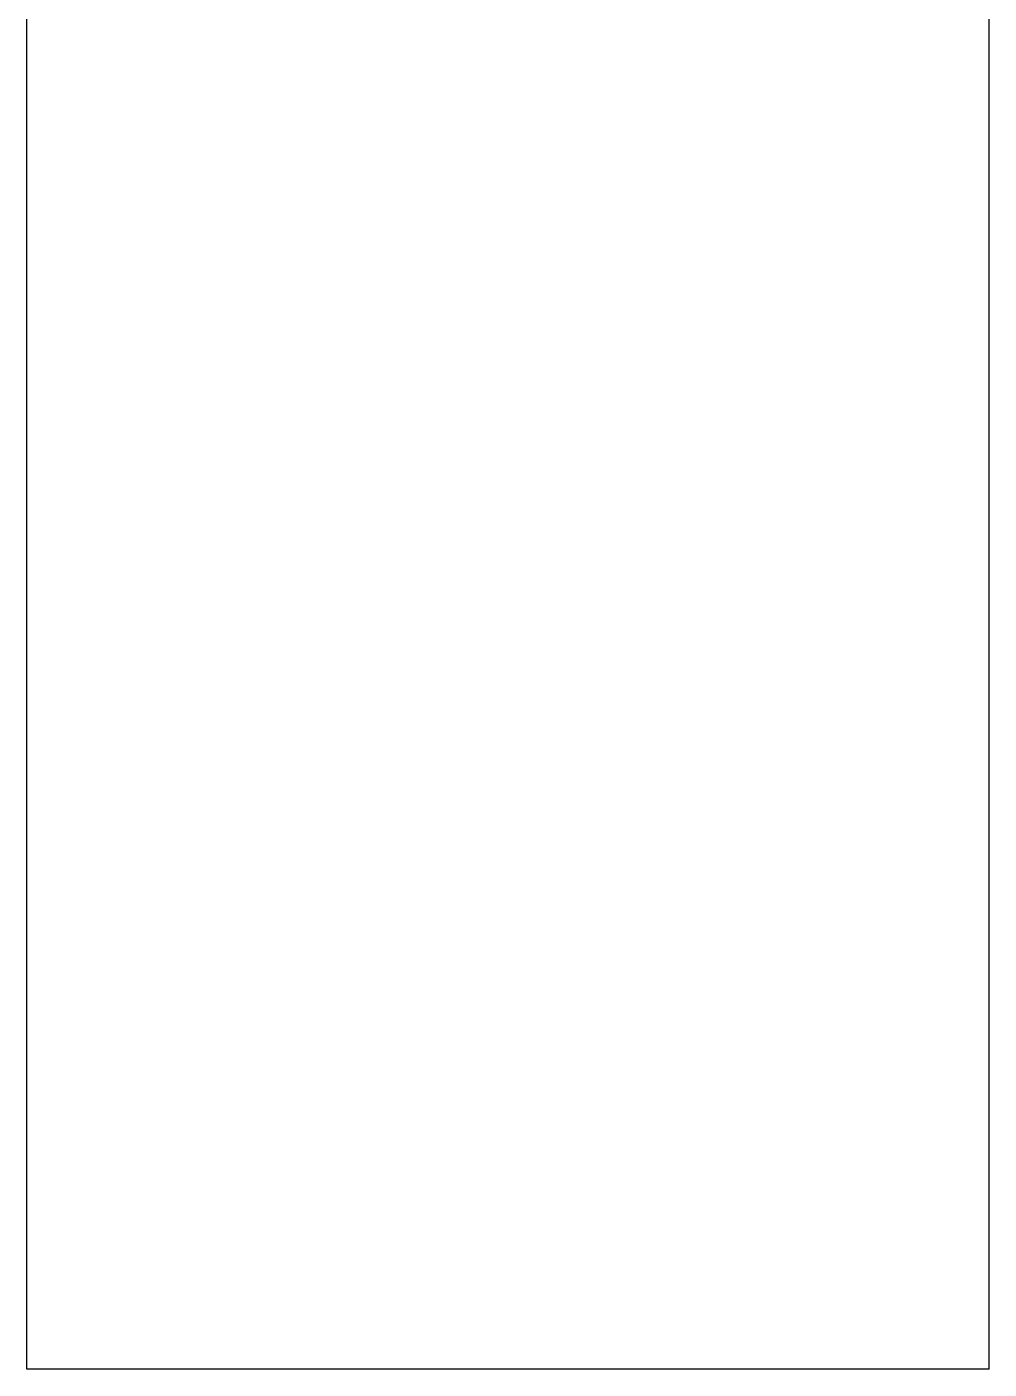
# Model space of a CAD drawing. Extents: x 220580 to 2027826, y -309201 to 71987.
# Drawn here: x 399682.4 to 399760.9, y -218398.8 to -218289.3 of the extents above; entities that cross this region are included whole.
import ezdxf

# ---------------------------------------------------------------- set-up
doc = ezdxf.new("R2010")
doc.units = 0
doc.layers.add('A-LIN-V', color=9, linetype='Continuous')
doc.layers.add('取电臂', color=7, linetype='Continuous')

# ---------------------------------------------------------------- blocks, each defined once
blk = doc.blocks.new('5555rrrrrrrrrrr')
at = {"layer": '取电臂', "color": 7, "linetype": 'Continuous'}
for p, q in [((-1630890.83, 573922.63), (-1630890.83, 574051.78)), ((-1630890.83, 573922.63), (-1630890.83, 574051.78)), ((-1630812.26, 573922.63), (-1630812.26, 574051.78)), ((-1630812.26, 573922.63), (-1630812.26, 574051.78)), ((-1630884.55, 573922.63), (-1630890.83, 573922.63)), ((-1630884.55, 573922.63), (-1630890.83, 573922.63)), ((-1630818.55, 573922.63), (-1630884.55, 573922.63)), ((-1630818.55, 573922.63), (-1630884.55, 573922.63)), ((-1630812.26, 573922.63), (-1630818.55, 573922.63)), ((-1630812.26, 573922.63), (-1630818.55, 573922.63))]:
    blk.add_line(p, q, dxfattribs=at)

msp = doc.modelspace()

# ---------------------------------------------------------------- block references
at = {"layer": 'A-LIN-V'}
msp.add_blockref('5555rrrrrrrrrrr', (2030573.19, -792321.46), dxfattribs=at)

doc.saveas('drawing.dxf')
